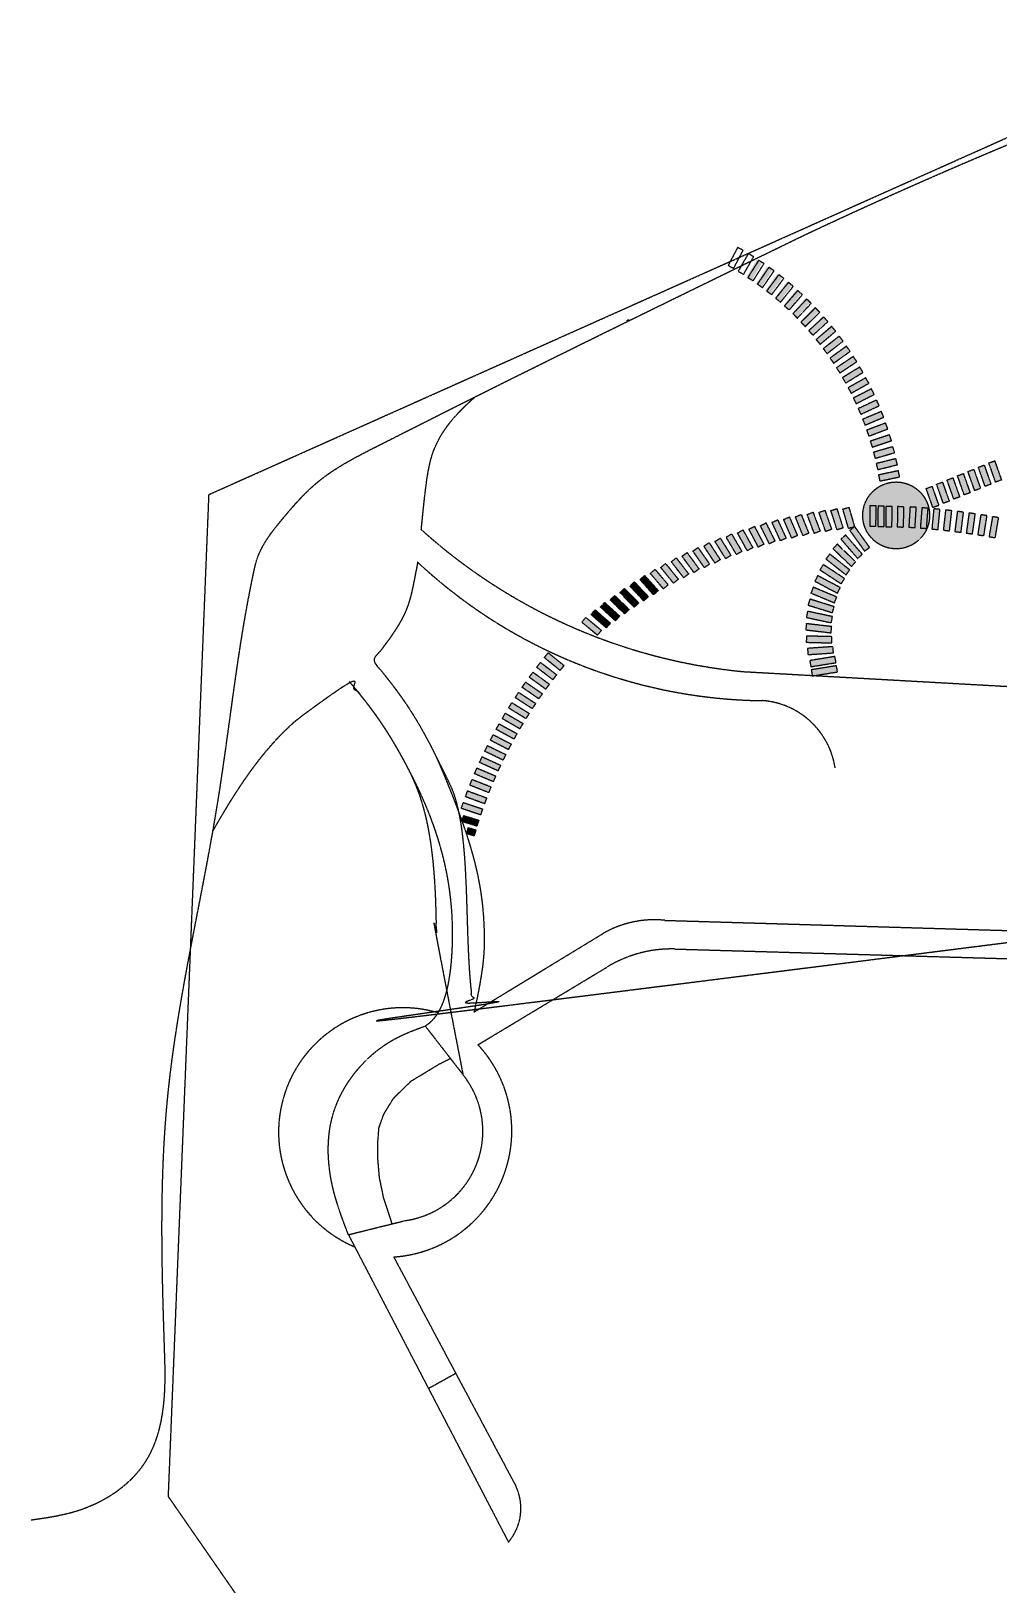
# Model space of a CAD drawing. Header units: millimetres. Extents: x -480992 to 10416, y 1879 to 324881.
# Drawn here: x -480992 to -418944, y 225317 to 324881 of the extents above; entities that cross this region are included whole.
import ezdxf

# ---------------------------------------------------------------- set-up
doc = ezdxf.new("R2010")
doc.units = ezdxf.units.MM
doc.linetypes.add('ACAD_ISO02W100', pattern=[15, 12, -3])
doc.layers.add('границы проектирования', color=150, linetype='Continuous', lineweight=30)
doc.layers.add('дорожки', color=254, linetype='Continuous', transparency=0.5)
doc.layers.add('дорожки1', color=254, linetype='Continuous', transparency=0.5)

msp = doc.modelspace()

# ---------------------------------------------------------------- hatches: boundary and pattern name
at = {"layer": 'дорожки', "linetype": 'ACAD_ISO02W100', "lineweight": 25, "transparency": 33554687}
h = msp.add_hatch(color=0, dxfattribs=at)
h.dxf.hatch_style = 1
h.paths.add_polyline_path([(-434130, 310028), (-434477, 310228), (-435149, 309064), (-434802, 308864)])
h = msp.add_hatch(color=0, dxfattribs=at)
h.dxf.hatch_style = 1
h.paths.add_polyline_path([(-433470, 309576), (-433809, 309789), (-434527, 308653), (-434188, 308440)])
h = msp.add_hatch(color=0, dxfattribs=at)
h.dxf.hatch_style = 1
h.paths.add_polyline_path([(-432829, 309098), (-433159, 309325), (-433921, 308218), (-433591, 307991)])
h = msp.add_hatch(color=0, dxfattribs=at)
h.dxf.hatch_style = 1
h.paths.add_polyline_path([(-432208, 308595), (-432528, 308834), (-433334, 307759), (-433013, 307520)])
h = msp.add_hatch(color=0, dxfattribs=at)
h.dxf.hatch_style = 1
h.paths.add_polyline_path([(-431606, 308068), (-431917, 308320), (-432765, 307277), (-432454, 307025)])
h = msp.add_hatch(color=0, dxfattribs=at)
h.dxf.hatch_style = 1
h.paths.add_polyline_path([(-431026, 307517), (-431327, 307781), (-432215, 306773), (-431915, 306509)])
h = msp.add_hatch(color=0, dxfattribs=at)
h.dxf.hatch_style = 1
h.paths.add_polyline_path([(-430469, 306944), (-430759, 307219), (-431687, 306247), (-431397, 305972)])
h = msp.add_hatch(color=0, dxfattribs=at)
h.dxf.hatch_style = 1
h.paths.add_polyline_path([(-429935, 306349), (-430213, 306636), (-431179, 305701), (-430900, 305414)])
h = msp.add_hatch(color=0, dxfattribs=at)
h.dxf.hatch_style = 1
h.paths.add_polyline_path([(-429424, 305733), (-429691, 306031), (-430693, 305135), (-430426, 304837)])
h = msp.add_hatch(color=0, dxfattribs=at)
h.dxf.hatch_style = 1
h.paths.add_polyline_path([(-428939, 305097), (-429194, 305405), (-430231, 304550), (-429976, 304242)])
h = msp.add_hatch(color=0, dxfattribs=at)
h.dxf.hatch_style = 1
h.paths.add_polyline_path([(-428479, 304443), (-428722, 304761), (-429792, 303948), (-429549, 303630)])
h = msp.add_hatch(color=0, dxfattribs=at)
h.dxf.hatch_style = 1
h.paths.add_polyline_path([(-428046, 303771), (-428276, 304098), (-429377, 303328), (-429147, 303001)])
h = msp.add_hatch(color=0, dxfattribs=at)
h.dxf.hatch_style = 1
h.paths.add_polyline_path([(-427640, 303082), (-427856, 303418), (-428987, 302693), (-428771, 302356)])
h = msp.add_hatch(color=0, dxfattribs=at)
h.dxf.hatch_style = 1
h.paths.add_polyline_path([(-427261, 302377), (-427464, 302722), (-428623, 302042), (-428420, 301697)])
h = msp.add_hatch(color=0, dxfattribs=at)
h.dxf.hatch_style = 1
h.paths.add_polyline_path([(-426911, 301658), (-427100, 302011), (-428285, 301377), (-428096, 301025)])
h = msp.add_hatch(color=0, dxfattribs=at)
h.dxf.hatch_style = 1
h.paths.add_polyline_path([(-426589, 300926), (-426764, 301286), (-427974, 300700), (-427799, 300340)])
h = msp.add_hatch(color=0, dxfattribs=at)
h.dxf.hatch_style = 1
h.paths.add_polyline_path([(-426297, 300182), (-426458, 300548), (-427689, 300011), (-427529, 299644)])
h = msp.add_hatch(color=0, dxfattribs=at)
h.dxf.hatch_style = 1
h.paths.add_polyline_path([(-426035, 299426), (-426181, 299799), (-427433, 299311), (-427287, 298938)])
h = msp.add_hatch(color=0, dxfattribs=at)
h.dxf.hatch_style = 1
h.paths.add_polyline_path([(-425802, 298661), (-425933, 299039), (-427204, 298601), (-427073, 298223)])
h = msp.add_hatch(color=0, dxfattribs=at)
h.dxf.hatch_style = 1
h.paths.add_polyline_path([(-425601, 297887), (-425717, 298270), (-427004, 297883), (-426888, 297500)])
h = msp.add_hatch(color=0, dxfattribs=at)
h.dxf.hatch_style = 1
h.paths.add_polyline_path([(-425430, 297106), (-425531, 297493), (-426832, 297157), (-426731, 296770)])
h = msp.add_hatch(color=0, dxfattribs=at)
h.dxf.hatch_style = 1
h.paths.add_polyline_path([(-425291, 296318), (-425376, 296709), (-426689, 296425), (-426604, 296034)])
h = msp.add_hatch(color=0, dxfattribs=at)
h.dxf.hatch_style = 1
h.paths.add_polyline_path([(-420124, 295570), (-420501, 295437), (-420933, 296663), (-420556, 296796)])
h = msp.add_hatch(color=0, dxfattribs=at)
h.dxf.hatch_style = 1
h.paths.add_polyline_path([(-419455, 295843), (-419832, 295710), (-420264, 296936), (-419887, 297069)])
h = msp.add_hatch(color=0, dxfattribs=at)
h.dxf.hatch_style = 1
h.paths.add_polyline_path([(-418785, 296115), (-419162, 295982), (-419595, 297208), (-419217, 297341)])
h = msp.add_hatch(color=0, dxfattribs=at)
h.dxf.hatch_style = 1
edge = h.paths.add_edge_path()
edge.add_arc((-425533, 293846), 2142, 0, 360)
h = msp.add_hatch(color=0, dxfattribs=at)
h.dxf.hatch_style = 1
h.paths.add_polyline_path([(-422801, 294481), (-423178, 294348), (-423611, 295574), (-423233, 295707)])
h = msp.add_hatch(color=0, dxfattribs=at)
h.dxf.hatch_style = 1
h.paths.add_polyline_path([(-422132, 294754), (-422509, 294621), (-422941, 295847), (-422564, 295980)])
h = msp.add_hatch(color=0, dxfattribs=at)
h.dxf.hatch_style = 1
h.paths.add_polyline_path([(-421462, 295026), (-421840, 294893), (-422272, 296119), (-421895, 296252)])
h = msp.add_hatch(color=0, dxfattribs=at)
h.dxf.hatch_style = 1
h.paths.add_polyline_path([(-420793, 295298), (-421170, 295165), (-421603, 296391), (-421225, 296524)])
h = msp.add_hatch(color=0, dxfattribs=at)
h.dxf.hatch_style = 1
h.paths.add_polyline_path([(-431862, 292553), (-432229, 292394), (-432745, 293587), (-432378, 293746)])
h = msp.add_hatch(color=0, dxfattribs=at)
h.dxf.hatch_style = 1
h.paths.add_polyline_path([(-431136, 292702), (-431507, 292552), (-431993, 293758), (-431622, 293908)])
h = msp.add_hatch(color=0, dxfattribs=at)
h.dxf.hatch_style = 1
h.paths.add_polyline_path([(-430406, 292833), (-430781, 292693), (-431237, 293910), (-430863, 294051)])
h = msp.add_hatch(color=0, dxfattribs=at)
h.dxf.hatch_style = 1
h.paths.add_polyline_path([(-429673, 292947), (-430051, 292816), (-430478, 294044), (-430100, 294175)])
h = msp.add_hatch(color=0, dxfattribs=at)
h.dxf.hatch_style = 1
h.paths.add_polyline_path([(-428938, 293042), (-429319, 292920), (-429715, 294158), (-429334, 294280)])
h = msp.add_hatch(color=0, dxfattribs=at)
h.dxf.hatch_style = 1
h.paths.add_polyline_path([(-428201, 293119), (-428585, 293006), (-428950, 294254), (-428566, 294366)])
h = msp.add_hatch(color=0, dxfattribs=at)
h.dxf.hatch_style = 1
h.paths.add_polyline_path([(-426721, 293218), (-427110, 293125), (-427413, 294389), (-427024, 294482)])
h = msp.add_hatch(color=0, dxfattribs=at)
h.dxf.hatch_style = 1
h.paths.add_polyline_path([(-426878, 294022), (-427236, 293844), (-426544, 292364), (-426186, 292541)])
h = msp.add_hatch(color=0, dxfattribs=at)
h.dxf.hatch_style = 1
h.paths.add_polyline_path([(-427229, 293161), (-426829, 293157), (-426817, 294457), (-427217, 294461)])
h = msp.add_hatch(color=0, dxfattribs=at)
h.dxf.hatch_style = 1
h.paths.add_polyline_path([(-426709, 293136), (-426309, 293132), (-426296, 294446), (-426696, 294450)])
h = msp.add_hatch(color=0, dxfattribs=at)
h.dxf.hatch_style = 1
h.paths.add_polyline_path([(-425980, 293240), (-426371, 293156), (-426643, 294428), (-426252, 294511)])
h = msp.add_hatch(color=0, dxfattribs=at)
h.dxf.hatch_style = 1
h.paths.add_polyline_path([(-426167, 294375), (-426540, 294232), (-425987, 292693), (-425614, 292837)])
h = msp.add_hatch(color=0, dxfattribs=at)
h.dxf.hatch_style = 1
h.paths.add_polyline_path([(-426203, 293121), (-425803, 293118), (-425791, 294418), (-426191, 294421)])
h = msp.add_hatch(color=0, dxfattribs=at)
h.dxf.hatch_style = 1
h.paths.add_polyline_path([(-425239, 293244), (-425632, 293170), (-425872, 294447), (-425479, 294521)])
h = msp.add_hatch(color=0, dxfattribs=at)
h.dxf.hatch_style = 1
h.paths.add_polyline_path([(-425426, 294661), (-425811, 294553), (-425403, 292970), (-425018, 293079)])
h = msp.add_hatch(color=0, dxfattribs=at)
h.dxf.hatch_style = 1
h.paths.add_polyline_path([(-425463, 293109), (-425063, 293101), (-425037, 294401), (-425437, 294409)])
h = msp.add_hatch(color=0, dxfattribs=at)
h.dxf.hatch_style = 1
h.paths.add_polyline_path([(-424722, 293091), (-424323, 293067), (-424245, 294364), (-424644, 294388)])
h = msp.add_hatch(color=0, dxfattribs=at)
h.dxf.hatch_style = 1
h.paths.add_polyline_path([(-423983, 293040), (-423585, 293009), (-423484, 294305), (-423883, 294336)])
h = msp.add_hatch(color=0, dxfattribs=at)
h.dxf.hatch_style = 1
h.paths.add_polyline_path([(-423245, 292977), (-422847, 292939), (-422725, 294233), (-423123, 294271)])
h = msp.add_hatch(color=0, dxfattribs=at)
h.dxf.hatch_style = 1
h.paths.add_polyline_path([(-422509, 292901), (-422111, 292857), (-421968, 294149), (-422366, 294193)])
h = msp.add_hatch(color=0, dxfattribs=at)
h.dxf.hatch_style = 1
h.paths.add_polyline_path([(-421773, 292814), (-421376, 292764), (-421214, 294053), (-421610, 294103)])
h = msp.add_hatch(color=0, dxfattribs=at)
h.dxf.hatch_style = 1
h.paths.add_polyline_path([(-421039, 292715), (-420643, 292659), (-420461, 293946), (-420857, 294002)])
h = msp.add_hatch(color=0, dxfattribs=at)
h.dxf.hatch_style = 1
h.paths.add_polyline_path([(-420307, 292605), (-419911, 292544), (-419711, 293828), (-420106, 293890)])
h = msp.add_hatch(color=0, dxfattribs=at)
h.dxf.hatch_style = 1
h.paths.add_polyline_path([(-419576, 292485), (-419181, 292418), (-418963, 293699), (-419358, 293767)])
h = msp.add_hatch(color=0, dxfattribs=at)
h.dxf.hatch_style = 1
h.paths.add_polyline_path([(-434724, 291777), (-435073, 291583), (-435705, 292719), (-435355, 292914)])
h = msp.add_hatch(color=0, dxfattribs=at)
h.dxf.hatch_style = 1
h.paths.add_polyline_path([(-434016, 291998), (-434370, 291812), (-434973, 292964), (-434619, 293149)])
h = msp.add_hatch(color=0, dxfattribs=at)
h.dxf.hatch_style = 1
h.paths.add_polyline_path([(-433302, 292200), (-433661, 292024), (-434236, 293190), (-433877, 293366)])
h = msp.add_hatch(color=0, dxfattribs=at)
h.dxf.hatch_style = 1
h.paths.add_polyline_path([(-432585, 292385), (-432948, 292218), (-433493, 293398), (-433130, 293565)])
h = msp.add_hatch(color=0, dxfattribs=at)
h.dxf.hatch_style = 1
h.paths.add_polyline_path([(-428188, 293126), (-428507, 292886), (-427555, 291558), (-427235, 291798)])
h = msp.add_hatch(color=0, dxfattribs=at)
h.dxf.hatch_style = 1
h.paths.add_polyline_path([(-437494, 290723), (-437823, 290495), (-438564, 291563), (-438235, 291791)])
h = msp.add_hatch(color=0, dxfattribs=at)
h.dxf.hatch_style = 1
h.paths.add_polyline_path([(-436812, 291012), (-437146, 290792), (-437860, 291879), (-437526, 292099)])
h = msp.add_hatch(color=0, dxfattribs=at)
h.dxf.hatch_style = 1
h.paths.add_polyline_path([(-436122, 291284), (-436462, 291073), (-437149, 292177), (-436809, 292388)])
h = msp.add_hatch(color=0, dxfattribs=at)
h.dxf.hatch_style = 1
h.paths.add_polyline_path([(-435426, 291539), (-435771, 291337), (-436430, 292457), (-436085, 292660)])
h = msp.add_hatch(color=0, dxfattribs=at)
h.dxf.hatch_style = 1
h.paths.add_polyline_path([(-429311, 292005), (-429581, 291710), (-428401, 290580), (-428130, 290874)])
h = msp.add_hatch(color=0, dxfattribs=at)
h.dxf.hatch_style = 1
h.paths.add_polyline_path([(-428775, 292592), (-429071, 292323), (-428001, 291088), (-427704, 291357)])
h = msp.add_hatch(color=0, dxfattribs=at)
h.dxf.hatch_style = 1
h.paths.add_polyline_path([(-439497, 289755), (-439808, 289504), (-440626, 290514), (-440315, 290766)])
h = msp.add_hatch(color=0, dxfattribs=at)
h.dxf.hatch_style = 1
h.paths.add_polyline_path([(-438837, 290094), (-439155, 289851), (-439947, 290881), (-439630, 291125)])
h = msp.add_hatch(color=0, dxfattribs=at)
h.dxf.hatch_style = 1
h.paths.add_polyline_path([(-438170, 290417), (-438493, 290181), (-439260, 291231), (-438937, 291467)])
h = msp.add_hatch(color=0, dxfattribs=at)
h.dxf.hatch_style = 1
h.paths.add_polyline_path([(-429790, 291372), (-430032, 291053), (-428752, 290036), (-428510, 290355)])
h = msp.add_hatch(color=0, dxfattribs=at)
h.dxf.hatch_style = 1
h.paths.add_polyline_path([(-440790, 289029), (-441088, 288762), (-441954, 289731), (-441656, 289998)])
h = msp.add_hatch(color=0, dxfattribs=at)
h.dxf.hatch_style = 1
h.paths.add_polyline_path([(-440148, 289400), (-440452, 289141), (-441295, 290131), (-440990, 290390)])
h = msp.add_hatch(color=0, dxfattribs=at)
h.dxf.hatch_style = 1
h.paths.add_polyline_path([(-430563, 289986), (-430742, 289629), (-429298, 288864), (-429119, 289222)])
h = msp.add_hatch(color=0, dxfattribs=at)
h.dxf.hatch_style = 1
h.paths.add_polyline_path([(-430208, 290697), (-430420, 290358), (-429052, 289463), (-428841, 289802)])
h = msp.add_hatch(color=0, dxfattribs=at)
h.dxf.hatch_style = 1
h.paths.add_polyline_path([(-442045, 288240), (-442329, 287959), (-443243, 288883), (-442958, 289165)])
h = msp.add_hatch(color=0, dxfattribs=at)
h.dxf.hatch_style = 1
h.paths.add_polyline_path([(-441422, 288642), (-441713, 288368), (-442604, 289315), (-442312, 289589)])
h = msp.add_hatch(color=0, dxfattribs=at)
h.dxf.hatch_style = 1
h.paths.add_polyline_path([(-430851, 289246), (-430996, 288874), (-429488, 288245), (-429342, 288618)])
h = msp.add_hatch(color=0, dxfattribs=at)
h.dxf.hatch_style = 1
h.paths.add_polyline_path([(-443851, 286942), (-444114, 286640), (-445093, 287495), (-444830, 287796)])
h = msp.add_hatch(color=0, dxfattribs=at)
h.dxf.hatch_style = 1
h.paths.add_polyline_path([(-443259, 287389), (-443530, 287094), (-444488, 287973), (-444218, 288268)])
h = msp.add_hatch(color=0, dxfattribs=at)
h.dxf.hatch_style = 1
h.paths.add_polyline_path([(-442657, 287822), (-442935, 287534), (-443871, 288436), (-443593, 288724)])
h = msp.add_hatch(color=0, dxfattribs=at)
h.dxf.hatch_style = 1
h.paths.add_polyline_path([(-431069, 288483), (-431180, 288098), (-429619, 287612), (-429509, 287996)])
h = msp.add_hatch(color=0, dxfattribs=at)
h.dxf.hatch_style = 1
h.paths.add_polyline_path([(-444430, 286480), (-444686, 286172), (-445686, 287002), (-445431, 287310)])
h = msp.add_hatch(color=0, dxfattribs=at)
h.dxf.hatch_style = 1
h.paths.add_polyline_path([(-431290, 286911), (-431328, 286513), (-429705, 286322), (-429667, 286720)])
h = msp.add_hatch(color=0, dxfattribs=at)
h.dxf.hatch_style = 1
h.paths.add_polyline_path([(-431216, 287702), (-431290, 287309), (-429692, 286969), (-429617, 287362)])
h = msp.add_hatch(color=0, dxfattribs=at)
h.dxf.hatch_style = 1
h.paths.add_polyline_path([(-431291, 286117), (-431292, 285717), (-429658, 285676), (-429657, 286076)])
h = msp.add_hatch(color=0, dxfattribs=at)
h.dxf.hatch_style = 1
h.paths.add_polyline_path([(-431218, 285326), (-431183, 284928), (-429552, 285038), (-429588, 285436)])
h = msp.add_hatch(color=0, dxfattribs=at)
h.dxf.hatch_style = 1
h.paths.add_polyline_path([(-431073, 284545), (-431001, 284152), (-429388, 284412), (-429460, 284805)])
h = msp.add_hatch(color=0, dxfattribs=at)
h.dxf.hatch_style = 1
h.paths.add_polyline_path([(-430978, 283954), (-430906, 283560), (-429292, 283820), (-429364, 284213)])
at = {"layer": 'дорожки1', "linetype": 'ACAD_ISO02W100', "lineweight": 25, "transparency": 33554687}
h = msp.add_hatch(color=0, dxfattribs=at)
h.dxf.hatch_style = 1
h.paths.add_polyline_path([(-446827, 284229), (-447078, 283917), (-448090, 284734), (-447838, 285045)])
h = msp.add_hatch(color=0, dxfattribs=at)
h.dxf.hatch_style = 1
h.paths.add_polyline_path([(-447767, 283037), (-448002, 282713), (-449054, 283478), (-448819, 283801)])
h = msp.add_hatch(color=0, dxfattribs=at)
h.dxf.hatch_style = 1
h.paths.add_polyline_path([(-447304, 283639), (-447548, 283321), (-448580, 284112), (-448336, 284429)])
h = msp.add_hatch(color=0, dxfattribs=at)
h.dxf.hatch_style = 1
h.paths.add_polyline_path([(-448214, 282423), (-448441, 282094), (-449512, 282832), (-449285, 283161)])
h = msp.add_hatch(color=0, dxfattribs=at)
h.dxf.hatch_style = 1
h.paths.add_polyline_path([(-449062, 281164), (-449272, 280824), (-450378, 281506), (-450168, 281847)])
h = msp.add_hatch(color=0, dxfattribs=at)
h.dxf.hatch_style = 1
h.paths.add_polyline_path([(-448646, 281799), (-448864, 281464), (-449953, 282174), (-449735, 282509)])
h = msp.add_hatch(color=0, dxfattribs=at)
h.dxf.hatch_style = 1
h.paths.add_polyline_path([(-449461, 280519), (-449663, 280173), (-450786, 280828), (-450584, 281173)])
h = msp.add_hatch(color=0, dxfattribs=at)
h.dxf.hatch_style = 1
h.paths.add_polyline_path([(-450211, 279199), (-450395, 278843), (-451549, 279440), (-451366, 279796)])
h = msp.add_hatch(color=0, dxfattribs=at)
h.dxf.hatch_style = 1
h.paths.add_polyline_path([(-449844, 279863), (-450037, 279513), (-451176, 280139), (-450984, 280489)])
h = msp.add_hatch(color=0, dxfattribs=at)
h.dxf.hatch_style = 1
h.paths.add_polyline_path([(-450560, 278525), (-450735, 278165), (-451905, 278733), (-451730, 279093)])
h = msp.add_hatch(color=0, dxfattribs=at)
h.dxf.hatch_style = 1
h.paths.add_polyline_path([(-450893, 277842), (-451058, 277478), (-452242, 278016), (-452076, 278380)])
h = msp.add_hatch(color=0, dxfattribs=at)
h.dxf.hatch_style = 1
h.paths.add_polyline_path([(-451506, 276454), (-451653, 276082), (-452862, 276559), (-452715, 276931)])
h = msp.add_hatch(color=0, dxfattribs=at)
h.dxf.hatch_style = 1
h.paths.add_polyline_path([(-451208, 277152), (-451364, 276784), (-452561, 277292), (-452405, 277660)])
h = msp.add_hatch(color=0, dxfattribs=at)
h.dxf.hatch_style = 1
h.paths.add_polyline_path([(-451786, 275748), (-451923, 275372), (-453144, 275819), (-453006, 276195)])
h = msp.add_hatch(color=0, dxfattribs=at)
h.dxf.hatch_style = 1
h.paths.add_polyline_path([(-452048, 275036), (-452176, 274657), (-453407, 275073), (-453279, 275452)])
h = msp.add_hatch(color=0, dxfattribs=at)
h.dxf.hatch_style = 1
h.paths.add_polyline_path([(-452292, 274317), (-452410, 273935), (-453376, 274231), (-453258, 274613)])
h = msp.add_hatch(color=0, dxfattribs=at)
h.dxf.hatch_style = 1
h.paths.add_polyline_path([(-452475, 273692), (-452593, 273310), (-453076, 273458), (-452958, 273840)])

# ---------------------------------------------------------------- linework, layer by layer
at = {"color": 0, "linetype": 'ACAD_ISO02W100', "lineweight": 25, "transparency": 33554687}
for p, q in [((-460650, 247759), (-456991, 248665)), ((-460650, 247759), (-456991, 248665)), ((-455518, 237909), (-453769, 238879))]:
    msp.add_line(p, q, dxfattribs=at)
for points in [[(-434626, 176814), (-472187, 230976), (-469584, 295187), (-403145, 324881), (-347647, 301702), (-292722, 273034), (-250512, 274126), (-221643, 272065)], [(-455724, 261128), (-455650, 261173)], [(-455724, 261128), (-455650, 261173)], [(-455724, 261128), (-453304, 258013)], [(-457840, 248455), (-458387, 250115), (-458659, 251433), (-458760, 252641), (-458764, 253627), (-458691, 254600), (-458379, 255478), (-457744, 256516), (-456622, 257608), (-455684, 258170), (-454851, 258678), (-454110, 259051)], [(-460650, 247759), (-450387, 228060)], [(-460650, 247759), (-450387, 228060)], [(-457745, 246334), (-449902, 231627)], [(-457745, 246334), (-449902, 231627)]]:
    msp.add_lwpolyline(points, dxfattribs=at)
for points in [[(-455976, 292939, 0.160502), (-435356, 283840), (-366318, 279977, 0.157492), (-353386, 283805, 0.276898), (-349505, 299970)], [(-452595, 262022), (-444348, 267043, -0.159022), (-440356, 267900), (-387450, 266331, 0.201149), (-375983, 269853), (-373700, 272144)], [(-457745, 246334, 0.632788), (-452342, 259927), (-444082, 264896, -0.14558), (-439697, 266063), (-389175, 264597, -0.555307), (-383332, 252310), (-391923, 243417)], [(-457745, 246334, 0.632788), (-452342, 259927), (-444082, 264896, -0.14558), (-439697, 266063), (-389175, 264597, -0.555307), (-383332, 252310), (-391923, 243417)]]:
    msp.add_lwpolyline(points, format="xyb", dxfattribs=at)
for points in [[(-446827, 284229), (-447078, 283917), (-448090, 284734), (-447838, 285045)], [(-447767, 283037), (-448002, 282713), (-449054, 283478), (-448819, 283801)], [(-447304, 283639), (-447548, 283321), (-448580, 284112), (-448336, 284429)], [(-448214, 282423), (-448441, 282094), (-449512, 282832), (-449285, 283161)], [(-449062, 281164), (-449272, 280824), (-450378, 281506), (-450168, 281847)], [(-448646, 281799), (-448864, 281464), (-449953, 282174), (-449735, 282509)], [(-449461, 280519), (-449663, 280173), (-450786, 280828), (-450584, 281173)], [(-450211, 279199), (-450395, 278843), (-451549, 279440), (-451366, 279796)], [(-449844, 279863), (-450037, 279513), (-451176, 280139), (-450984, 280489)], [(-450560, 278525), (-450735, 278165), (-451905, 278733), (-451730, 279093)], [(-450893, 277842), (-451058, 277478), (-452242, 278016), (-452076, 278380)], [(-451506, 276454), (-451653, 276082), (-452862, 276559), (-452715, 276931)], [(-451208, 277152), (-451364, 276784), (-452561, 277292), (-452405, 277660)], [(-451786, 275748), (-451923, 275372), (-453144, 275819), (-453006, 276195)], [(-452048, 275036), (-452176, 274657), (-453407, 275073), (-453279, 275452)], [(-452292, 274317), (-452410, 273935), (-453376, 274231), (-453258, 274613)], [(-452475, 273692), (-452593, 273310), (-453076, 273458), (-452958, 273840)]]:
    msp.add_lwpolyline(points, close=True, dxfattribs=at)
for centre, radius, start, end in [((-442386, 305410), 1000, 106.57137, 116.3039), ((-433691, 314984), 33009, 226.99001, 269.26445), ((-434470, 276910), 5081, 8.6235, 85.99144), ((-434470, 276910), 5081, 8.6235, 85.99144), ((-434470, 276910), 5081, 8.6235, 85.99144), ((-457155, 254328), 7969, 73.64622, 247.17898), ((-457809, 254388), 5781, 278.13203, 38.81987), ((-457809, 254388), 5781, 278.13203, 38.81987), ((-452928, 230222), 3337, 319.61368, 24.90075), ((-452928, 230222), 3337, 319.61368, 24.90075)]:
    msp.add_arc(centre, radius, start, end, dxfattribs=at)
for points, knots in [([(-431387, 311824), (-424736, 314955), (-416402, 318593), (-407264, 321957), (-405331, 322703), (-402956, 323659), (-400214, 323723), (-399047, 322582), (-398505, 322171), (-393238, 319122)], [106736.631051, 106736.631051, 106736.631051, 106736.631051, 133028.354001, 134158.678179, 135961.822497, 139223.682695, 141974.031432, 143374.402725, 143998.997221, 143998.997221, 143998.997221, 143998.997221]), ([(-480992, 229483), (-479943, 229633), (-477162, 230030), (-473227, 232661), (-472319, 237035), (-472585, 244761), (-472929, 257621), (-468829, 273966), (-467738, 285600), (-466376, 291748), (-464836, 293721), (-462424, 296454), (-454722, 300339), (-448126, 303688), (-431387, 311824)], [0, 0, 0, 0, 3183.046935, 8442.073537, 12842.810422, 15878.305222, 31764.142261, 51073.499762, 66092.581984, 66829.789096, 69881.257185, 73359.556837, 77730.8141, 95422.313788, 95422.313788, 95422.313788, 95422.313788]), ([(-455976, 292939), (-455672, 295991), (-455364, 298569), (-453637, 300488), (-452468, 301482)], [29471.592852, 29471.592852, 29471.592852, 29471.592852, 32900.241046, 37354.983009, 37354.983009, 37354.983009, 37354.983009]), ([(-460604, 283209), (-458946, 281277), (-456092, 276769), (-453161, 269587), (-454470, 261935), (-455650, 261173)], [1431.522883, 1431.522883, 1431.522883, 1431.522883, 7517.180236, 20654.35095, 25722.787531, 25722.787531, 25722.787531, 25722.787531]), ([(-455028, 278403), (-452684, 272985), (-451805, 269440), (-451955, 264837), (-452595, 262022)], [12713.166378, 12713.166378, 12713.166378, 12713.166378, 20640.821302, 23361.78914, 23361.78914, 23361.78914, 23361.78914])]:
    msp.add_open_spline(points, degree=3, knots=knots, dxfattribs=at)
for points, weights, knots in [([(-456207, 290847), (-456476, 289477), (-456690, 288169), (-457476, 286530), (-459097, 284545), (-457055, 282169), (-456099, 280488), (-455172, 278692), (-454162, 276641), (-452633, 273513), (-453373, 266393), (-452595, 262022), (-449846, 263695), (-447097, 265369), (-444348, 267043), (-443132, 267751), (-441756, 268046), (-440356, 267900), (-422721, 267377), (-405085, 266854), (-387450, 266331), (-383253, 265914), (-379222, 267152), (-375983, 269853), (-375222, 270617), (-374461, 271381), (-373700, 272144)], [1, 1, 1, 1, 1, 1, 1, 1, 1, 1, 1, 1, 1, 1, 1, 0.96711409609, 0.96711409609, 1, 1, 1, 1, 0.948149776236, 0.948149776236, 1, 1, 1, 1], [0, 0, 0, 0, 4136.386058, 9131.549832, 9131.549832, 9131.549832, 15726.428119, 16230.70047, 16230.70047, 16230.70047, 17550.592002, 17550.592002, 17550.592002, 17551.592002, 17551.592002, 17551.592002, 17552.22281, 17552.22281, 17552.22281, 17553.22281, 17553.22281, 17553.22281, 17554.016812, 17554.016812, 17554.016812, 17555.016812, 17555.016812, 17555.016812, 17555.016812]), ([(-469336, 273612), (-468725, 274695), (-467218, 277210), (-465241, 279673), (-463742, 280931), (-460604, 283209), (-458946, 281277), (-456832, 277937), (-455010, 273952), (-455025, 266658), (-455105, 265095), (-455067, 263531), (-454911, 261974), (-454375, 260654), (-453840, 259333), (-453304, 258013)], [1, 1, 1, 1, 1, 1, 1, 1, 1, 1, 0.998112146913, 0.998112146913, 1, 1, 1, 1], [0, 0, 0, 0, 3726.780029, 8802.04078, 9465.970403, 9465.970403, 9465.970403, 15551.627756, 23707.838668, 23707.838668, 23707.838668, 23707.989217, 23707.989217, 23707.989217, 23708.989217, 23708.989217, 23708.989217, 23708.989217])]:
    msp.add_rational_spline(points, weights, degree=3, knots=knots, dxfattribs=at)
msp.add_spline([(-460650, 247759), (-461623, 250675), (-461623, 255498), (-459371, 259065), (-457586, 260351), (-455724, 261128)], degree=3, dxfattribs=at)
at = {"layer": 'границы проектирования', "color": 0, "linetype": 'ACAD_ISO02W100', "lineweight": 25, "transparency": 33554687}
msp.add_arc((-422577, 286357), 8690, 111.50692, 111.512, dxfattribs=at)
at = {"layer": 'дорожки', "color": 0, "linetype": 'ACAD_ISO02W100', "lineweight": 25, "transparency": 33554687}
for points in [[(-436303, 309868), (-435950, 309681), (-435343, 310831), (-435697, 311017)], [(-435662, 309493), (-435316, 309293), (-434666, 310419), (-435012, 310619)], [(-435036, 309095), (-434697, 308882), (-434005, 309982), (-434344, 310195)], [(-434425, 308673), (-434095, 308447), (-433361, 309520), (-433691, 309746)], [(-433831, 308228), (-433510, 307990), (-432736, 309034), (-433057, 309272)], [(-433255, 307761), (-432943, 307510), (-432129, 308524), (-432441, 308775)], [(-432696, 307272), (-432394, 307010), (-431542, 307992), (-431844, 308254)], [(-432157, 306762), (-431865, 306488), (-430976, 307437), (-431268, 307711)], [(-431637, 306232), (-431356, 305947), (-430432, 306862), (-430713, 307146)], [(-431138, 305682), (-430868, 305387), (-429910, 306266), (-430180, 306560)], [(-430661, 305114), (-430402, 304809), (-429411, 305650), (-429670, 305955)], [(-430205, 304528), (-429958, 304213), (-428936, 305016), (-429183, 305331)], [(-429772, 303925), (-429538, 303601), (-428485, 304364), (-428720, 304688)], [(-429363, 303306), (-429141, 302973), (-428060, 303696), (-428282, 304028)], [(-428977, 302672), (-428768, 302331), (-427660, 303011), (-427870, 303352)], [(-428616, 302023), (-428420, 301675), (-427287, 302312), (-427483, 302661)], [(-428280, 301361), (-428097, 301005), (-426941, 301600), (-427124, 301955)], [(-427970, 300687), (-427800, 300325), (-426622, 300874), (-426791, 301237)], [(-427685, 300002), (-427530, 299633), (-426331, 300137), (-426487, 300506)], [(-427427, 299306), (-427286, 298931), (-426069, 299390), (-426210, 299764)], [(-427195, 298600), (-427068, 298221), (-425835, 298632), (-425962, 299012)], [(-426991, 297887), (-426879, 297503), (-425631, 297867), (-425743, 298251)], [(-426813, 297166), (-426716, 296778), (-425455, 297094), (-425553, 297482)], [(-426664, 296439), (-426582, 296048), (-425310, 296315), (-425392, 296707)], [(-420124, 295570), (-420501, 295437), (-420933, 296663), (-420556, 296796)], [(-419455, 295843), (-419832, 295710), (-420264, 296936), (-419887, 297069)], [(-418785, 296115), (-419162, 295982), (-419595, 297208), (-419217, 297341)], [(-422801, 294481), (-423178, 294348), (-423611, 295574), (-423233, 295707)], [(-422132, 294754), (-422509, 294621), (-422941, 295847), (-422564, 295980)], [(-421462, 295026), (-421840, 294893), (-422272, 296119), (-421895, 296252)], [(-420793, 295298), (-421170, 295165), (-421603, 296391), (-421225, 296524)], [(-431862, 292553), (-432229, 292394), (-432745, 293587), (-432378, 293746)], [(-431136, 292702), (-431507, 292552), (-431993, 293758), (-431622, 293908)], [(-430406, 292833), (-430781, 292693), (-431237, 293910), (-430863, 294051)], [(-429673, 292947), (-430051, 292816), (-430478, 294044), (-430100, 294175)], [(-428938, 293042), (-429319, 292920), (-429715, 294158), (-429334, 294280)], [(-428201, 293119), (-428585, 293006), (-428950, 294254), (-428566, 294366)], [(-428201, 293119), (-428585, 293006), (-428950, 294254), (-428566, 294366)], [(-427229, 293161), (-426829, 293157), (-426817, 294457), (-427217, 294461)], [(-426709, 293136), (-426309, 293132), (-426296, 294446), (-426696, 294450)], [(-426709, 293136), (-426309, 293132), (-426296, 294446), (-426696, 294450)], [(-426203, 293121), (-425803, 293118), (-425791, 294418), (-426191, 294421)], [(-425463, 293109), (-425063, 293101), (-425037, 294401), (-425437, 294409)], [(-424722, 293091), (-424323, 293067), (-424245, 294364), (-424644, 294388)], [(-423983, 293040), (-423585, 293009), (-423484, 294305), (-423883, 294336)], [(-423245, 292977), (-422847, 292939), (-422725, 294233), (-423123, 294271)], [(-422509, 292901), (-422111, 292857), (-421968, 294149), (-422366, 294193)], [(-421773, 292814), (-421376, 292764), (-421214, 294053), (-421610, 294103)], [(-421039, 292715), (-420643, 292659), (-420461, 293946), (-420857, 294002)], [(-420307, 292605), (-419911, 292544), (-419711, 293828), (-420106, 293890)], [(-419576, 292485), (-419181, 292418), (-418963, 293699), (-419358, 293767)], [(-434724, 291777), (-435073, 291583), (-435705, 292719), (-435355, 292914)], [(-434016, 291998), (-434370, 291812), (-434973, 292964), (-434619, 293149)], [(-433302, 292200), (-433661, 292024), (-434236, 293190), (-433877, 293366)], [(-432585, 292385), (-432948, 292218), (-433493, 293398), (-433130, 293565)], [(-428188, 293126), (-428507, 292886), (-427555, 291558), (-427235, 291798)], [(-437494, 290723), (-437823, 290495), (-438564, 291563), (-438235, 291791)], [(-436812, 291012), (-437146, 290792), (-437860, 291879), (-437526, 292099)], [(-436122, 291284), (-436462, 291073), (-437149, 292177), (-436809, 292388)], [(-435426, 291539), (-435771, 291337), (-436430, 292457), (-436085, 292660)], [(-429311, 292005), (-429581, 291710), (-428401, 290580), (-428130, 290874)], [(-428775, 292592), (-429071, 292323), (-428001, 291088), (-427704, 291357)], [(-439497, 289755), (-439808, 289504), (-440626, 290514), (-440315, 290766)], [(-438837, 290094), (-439155, 289851), (-439947, 290881), (-439630, 291125)], [(-438170, 290417), (-438493, 290181), (-439260, 291231), (-438937, 291467)], [(-429790, 291372), (-430032, 291053), (-428752, 290036), (-428510, 290355)], [(-440790, 289029), (-441088, 288762), (-441954, 289731), (-441656, 289998)], [(-440148, 289400), (-440452, 289141), (-441295, 290131), (-440990, 290390)], [(-430563, 289986), (-430742, 289629), (-429298, 288864), (-429119, 289222)], [(-430208, 290697), (-430420, 290358), (-429052, 289463), (-428841, 289802)], [(-442045, 288240), (-442329, 287959), (-443243, 288883), (-442958, 289165)], [(-441422, 288642), (-441713, 288368), (-442604, 289315), (-442312, 289589)], [(-430851, 289246), (-430996, 288874), (-429488, 288245), (-429342, 288618)], [(-443851, 286942), (-444114, 286640), (-445093, 287495), (-444830, 287796)], [(-443259, 287389), (-443530, 287094), (-444488, 287973), (-444218, 288268)], [(-442657, 287822), (-442935, 287534), (-443871, 288436), (-443593, 288724)], [(-431069, 288483), (-431180, 288098), (-429619, 287612), (-429509, 287996)], [(-444430, 286480), (-444686, 286172), (-445686, 287002), (-445431, 287310)], [(-431290, 286911), (-431328, 286513), (-429705, 286322), (-429667, 286720)], [(-431216, 287702), (-431290, 287309), (-429692, 286969), (-429617, 287362)], [(-431291, 286117), (-431292, 285717), (-429658, 285676), (-429657, 286076)], [(-431218, 285326), (-431183, 284928), (-429552, 285038), (-429588, 285436)], [(-431073, 284545), (-431001, 284152), (-429388, 284412), (-429460, 284805)], [(-430978, 283954), (-430906, 283560), (-429292, 283820), (-429364, 284213)]]:
    msp.add_lwpolyline(points, close=True, dxfattribs=at)
msp.add_circle((-425533, 293846), 2142, dxfattribs=at)

doc.saveas('drawing.dxf')
